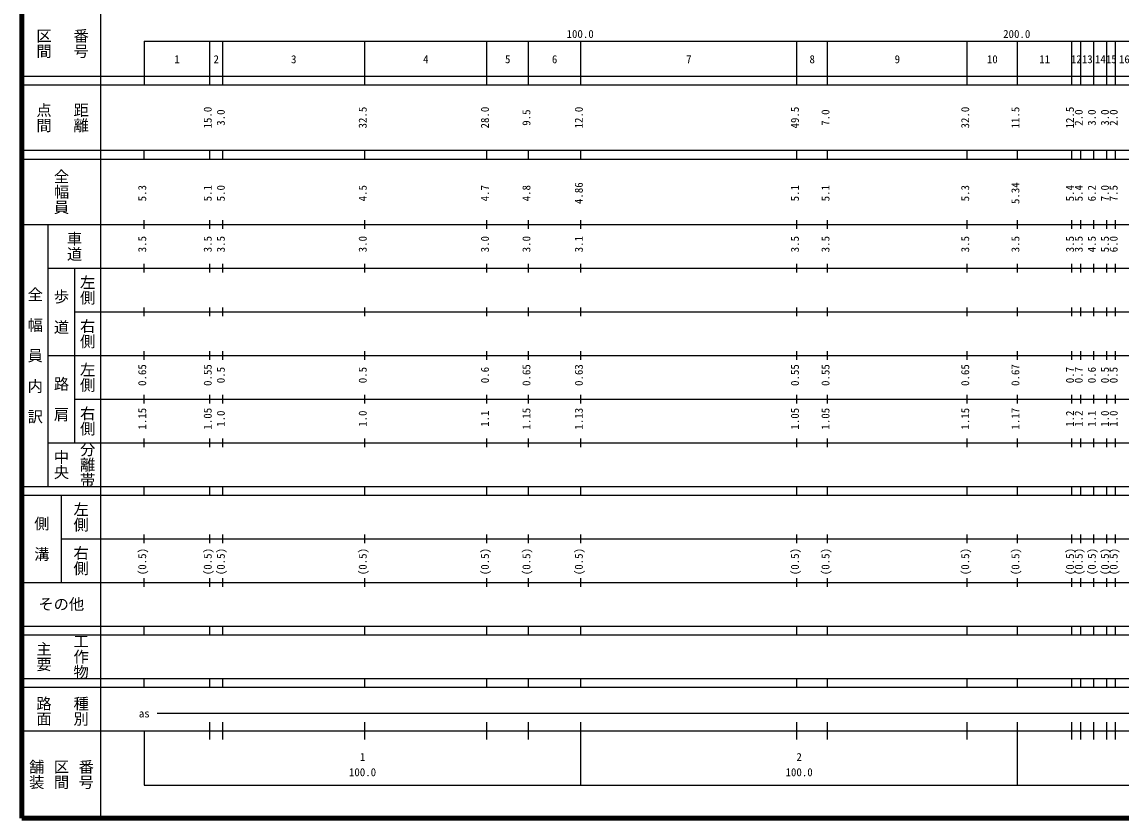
# Model space of a CAD drawing. Units: millimetres on the paper, enlarged 1000 times. Extents: x 40000 to 680000, y 20000 to 380000.
# Drawn here: x 40000 to 291733, y 20000 to 202409 of the extents above; entities that cross this region are included whole.
import ezdxf
from ezdxf.enums import TextEntityAlignment as Align

# ---------------------------------------------------------------- set-up
doc = ezdxf.new("R2010")
doc.units = ezdxf.units.MM
doc.header["$LTSCALE"] = 1000
doc.layers.add('M-TTL', color=2, linetype='Continuous', lineweight=140)
doc.layers.add('M-TTL-BAND', color=7, linetype='Continuous', lineweight=25)
doc.styles.add('@ＭＳ ゴシック', font='')
doc.styles.add('ＭＳ ゴシック', font='')
doc.styles.get('@ＭＳ ゴシック').set_extended_font_data('@MS Gothic')
doc.styles.get('ＭＳ ゴシック').set_extended_font_data('MS Gothic')

msp = doc.modelspace()

# ---------------------------------------------------------------- linework, layer by layer
at = {"layer": 'M-TTL'}
for p, q in [((40000, 380000), (40000, 20000)), ((40000, 20000), (680000, 20000))]:
    msp.add_line(p, q, dxfattribs=at)
at = {"layer": 'M-TTL-BAND'}
for p, q in [((58000, 370000), (58000, 20000)), ((68000, 198000), (579000, 198000)), ((68000, 198000), (68000, 188000)), ((83000, 188000), (83000, 198000)), ((86000, 188000), (86000, 198000)), ((118500, 188000), (118500, 198000)), ((146500, 188000), (146500, 198000)), ((156000, 188000), (156000, 198000)), ((168000, 188000), (168000, 198000)), ((217500, 188000), (217500, 198000)), ((224500, 188000), (224500, 198000)), ((256500, 188000), (256500, 198000)), ((268000, 188000), (268000, 198000)), ((280500, 188000), (280500, 198000)), ((282500, 188000), (282500, 198000)), ((285500, 188000), (285500, 198000)), ((288500, 188000), (288500, 198000)), ((290500, 188000), (290500, 198000)), ((40000, 190000), (579000, 190000)), ((40000, 188000), (579000, 188000)), ((40000, 173000), (579000, 173000)), ((68000, 171000), (68000, 173000)), ((83000, 171000), (83000, 173000)), ((86000, 171000), (86000, 173000)), ((118500, 171000), (118500, 173000)), ((146500, 171000), (146500, 173000)), ((156000, 171000), (156000, 173000)), ((168000, 171000), (168000, 173000)), ((217500, 171000), (217500, 173000)), ((224500, 171000), (224500, 173000)), ((256500, 171000), (256500, 173000)), ((268000, 171000), (268000, 173000)), ((280500, 171000), (280500, 173000)), ((282500, 171000), (282500, 173000)), ((285500, 171000), (285500, 173000)), ((288500, 171000), (288500, 173000)), ((290500, 171000), (290500, 173000)), ((40000, 171000), (579000, 171000)), ((68000, 155000), (68000, 157000)), ((83000, 155000), (83000, 157000)), ((86000, 155000), (86000, 157000)), ((118500, 155000), (118500, 157000)), ((146500, 155000), (146500, 157000)), ((156000, 155000), (156000, 157000)), ((168000, 155000), (168000, 157000)), ((217500, 155000), (217500, 157000)), ((224500, 155000), (224500, 157000)), ((256500, 155000), (256500, 157000)), ((268000, 155000), (268000, 157000)), ((280500, 155000), (280500, 157000)), ((282500, 155000), (282500, 157000)), ((285500, 155000), (285500, 157000)), ((288500, 155000), (288500, 157000)), ((290500, 155000), (290500, 157000)), ((40000, 156000), (579000, 156000)), ((46000, 96000), (46000, 156000)), ((68000, 145000), (68000, 147000)), ((83000, 145000), (83000, 147000)), ((86000, 145000), (86000, 147000)), ((118500, 145000), (118500, 147000)), ((146500, 145000), (146500, 147000)), ((156000, 145000), (156000, 147000)), ((168000, 145000), (168000, 147000)), ((217500, 145000), (217500, 147000)), ((224500, 145000), (224500, 147000)), ((256500, 145000), (256500, 147000)), ((268000, 145000), (268000, 147000)), ((280500, 145000), (280500, 147000)), ((282500, 145000), (282500, 147000)), ((285500, 145000), (285500, 147000)), ((288500, 145000), (288500, 147000)), ((290500, 145000), (290500, 147000)), ((46000, 146000), (579000, 146000)), ((52000, 146000), (52000, 106000)), ((52000, 136000), (579000, 136000)), ((68000, 135000), (68000, 137000)), ((83000, 135000), (83000, 137000)), ((86000, 135000), (86000, 137000)), ((118500, 135000), (118500, 137000)), ((146500, 135000), (146500, 137000)), ((156000, 135000), (156000, 137000)), ((168000, 135000), (168000, 137000)), ((217500, 135000), (217500, 137000)), ((224500, 135000), (224500, 137000)), ((256500, 135000), (256500, 137000)), ((268000, 135000), (268000, 137000)), ((280500, 135000), (280500, 137000)), ((282500, 135000), (282500, 137000)), ((285500, 135000), (285500, 137000)), ((288500, 135000), (288500, 137000)), ((290500, 135000), (290500, 137000)), ((46000, 126000), (579000, 126000)), ((68000, 125000), (68000, 127000)), ((83000, 125000), (83000, 127000)), ((86000, 125000), (86000, 127000)), ((118500, 125000), (118500, 127000)), ((146500, 125000), (146500, 127000)), ((156000, 125000), (156000, 127000)), ((168000, 125000), (168000, 127000)), ((217500, 125000), (217500, 127000)), ((224500, 125000), (224500, 127000)), ((256500, 125000), (256500, 127000)), ((268000, 125000), (268000, 127000)), ((280500, 125000), (280500, 127000)), ((282500, 125000), (282500, 127000)), ((285500, 125000), (285500, 127000)), ((288500, 125000), (288500, 127000)), ((290500, 125000), (290500, 127000)), ((52000, 116000), (579000, 116000)), ((68000, 115000), (68000, 117000)), ((83000, 115000), (83000, 117000)), ((86000, 115000), (86000, 117000)), ((118500, 115000), (118500, 117000)), ((146500, 115000), (146500, 117000)), ((156000, 115000), (156000, 117000)), ((168000, 115000), (168000, 117000)), ((217500, 115000), (217500, 117000)), ((224500, 115000), (224500, 117000)), ((256500, 115000), (256500, 117000)), ((268000, 115000), (268000, 117000)), ((280500, 115000), (280500, 117000)), ((282500, 115000), (282500, 117000)), ((285500, 115000), (285500, 117000)), ((288500, 115000), (288500, 117000)), ((290500, 115000), (290500, 117000)), ((46000, 106000), (579000, 106000)), ((68000, 105000), (68000, 107000)), ((83000, 105000), (83000, 107000)), ((86000, 105000), (86000, 107000)), ((118500, 105000), (118500, 107000)), ((146500, 105000), (146500, 107000)), ((156000, 105000), (156000, 107000)), ((168000, 105000), (168000, 107000)), ((217500, 105000), (217500, 107000)), ((224500, 105000), (224500, 107000)), ((256500, 105000), (256500, 107000)), ((268000, 105000), (268000, 107000)), ((280500, 105000), (280500, 107000)), ((282500, 105000), (282500, 107000)), ((285500, 105000), (285500, 107000)), ((288500, 105000), (288500, 107000)), ((290500, 105000), (290500, 107000)), ((40000, 96000), (579000, 96000)), ((68000, 94000), (68000, 96000)), ((83000, 94000), (83000, 96000)), ((86000, 94000), (86000, 96000)), ((118500, 94000), (118500, 96000)), ((146500, 94000), (146500, 96000)), ((156000, 94000), (156000, 96000)), ((168000, 94000), (168000, 96000)), ((217500, 94000), (217500, 96000)), ((224500, 94000), (224500, 96000)), ((256500, 94000), (256500, 96000)), ((268000, 94000), (268000, 96000)), ((280500, 94000), (280500, 96000)), ((282500, 94000), (282500, 96000)), ((285500, 94000), (285500, 96000)), ((288500, 94000), (288500, 96000)), ((290500, 94000), (290500, 96000)), ((40000, 94000), (579000, 94000)), ((49000, 94000), (49000, 74000)), ((49000, 84000), (579000, 84000)), ((68000, 83000), (68000, 85000)), ((83000, 83000), (83000, 85000)), ((86000, 83000), (86000, 85000)), ((118500, 83000), (118500, 85000)), ((146500, 83000), (146500, 85000)), ((156000, 83000), (156000, 85000)), ((168000, 83000), (168000, 85000)), ((217500, 83000), (217500, 85000)), ((224500, 83000), (224500, 85000)), ((256500, 83000), (256500, 85000)), ((268000, 83000), (268000, 85000)), ((280500, 83000), (280500, 85000)), ((282500, 83000), (282500, 85000)), ((285500, 83000), (285500, 85000)), ((288500, 83000), (288500, 85000)), ((290500, 83000), (290500, 85000)), ((40000, 74000), (579000, 74000)), ((68000, 73000), (68000, 75000)), ((83000, 73000), (83000, 75000)), ((86000, 73000), (86000, 75000)), ((118500, 73000), (118500, 75000)), ((146500, 73000), (146500, 75000)), ((156000, 73000), (156000, 75000)), ((168000, 73000), (168000, 75000)), ((217500, 73000), (217500, 75000)), ((224500, 73000), (224500, 75000)), ((256500, 73000), (256500, 75000)), ((268000, 73000), (268000, 75000)), ((280500, 73000), (280500, 75000)), ((282500, 73000), (282500, 75000)), ((285500, 73000), (285500, 75000)), ((288500, 73000), (288500, 75000)), ((290500, 73000), (290500, 75000)), ((40000, 64000), (579000, 64000)), ((68000, 62000), (68000, 64000)), ((83000, 62000), (83000, 64000)), ((86000, 62000), (86000, 64000)), ((118500, 62000), (118500, 64000)), ((146500, 62000), (146500, 64000)), ((156000, 62000), (156000, 64000)), ((168000, 62000), (168000, 64000)), ((217500, 62000), (217500, 64000)), ((224500, 62000), (224500, 64000)), ((256500, 62000), (256500, 64000)), ((268000, 62000), (268000, 64000)), ((280500, 62000), (280500, 64000)), ((282500, 62000), (282500, 64000)), ((285500, 62000), (285500, 64000)), ((288500, 62000), (288500, 64000)), ((290500, 62000), (290500, 64000)), ((40000, 62000), (579000, 62000)), ((40000, 52000), (579000, 52000)), ((68000, 50000), (68000, 52000)), ((83000, 50000), (83000, 52000)), ((86000, 50000), (86000, 52000)), ((118500, 50000), (118500, 52000)), ((146500, 50000), (146500, 52000)), ((156000, 50000), (156000, 52000)), ((168000, 50000), (168000, 52000)), ((217500, 50000), (217500, 52000)), ((224500, 50000), (224500, 52000)), ((256500, 50000), (256500, 52000)), ((268000, 50000), (268000, 52000)), ((280500, 50000), (280500, 52000)), ((282500, 50000), (282500, 52000)), ((285500, 50000), (285500, 52000)), ((288500, 50000), (288500, 52000)), ((290500, 50000), (290500, 52000)), ((40000, 50000), (579000, 50000)), ((71000, 44000), (425500, 44000)), ((83000, 38000), (83000, 42000)), ((86000, 38000), (86000, 42000)), ((118500, 38000), (118500, 42000)), ((146500, 38000), (146500, 42000)), ((156000, 38000), (156000, 42000)), ((168000, 27500), (168000, 42000)), ((217500, 38000), (217500, 42000)), ((224500, 38000), (224500, 42000)), ((256500, 38000), (256500, 42000)), ((268000, 27500), (268000, 42000)), ((280500, 38000), (280500, 42000)), ((282500, 38000), (282500, 42000)), ((285500, 38000), (285500, 42000)), ((288500, 38000), (288500, 42000)), ((290500, 38000), (290500, 42000)), ((40000, 40000), (579000, 40000)), ((68000, 40000), (68000, 27500)), ((68000, 27500), (579000, 27500))]:
    msp.add_line(p, q, dxfattribs=at)

# ---------------------------------------------------------------- texts
at = {"layer": 'M-TTL-BAND', "style": '@ＭＳ ゴシック'}
for s, p in [('区間', (45000, 197500)), ('番号', (53500, 197500)), ('点間', (45000, 180500)), ('距離', (53500, 180500)), ('全幅員', (49000, 163500)), ('車道', (52000, 151000)), ('左側', (55000, 141000)), ('全\u3000幅\u3000員\u3000内\u3000訳', (43000, 126000)), ('歩\u3000道', (49000, 136000)), ('右側', (55000, 131000)), ('左側', (55000, 121000)), ('路\u3000肩', (49000, 116000)), ('右側', (55000, 111000)), ('分離帯', (55000, 101000)), ('中央', (49000, 101000)), ('左側', (53500, 89000)), ('側\u3000溝', (44500, 84000)), ('右側', (53500, 79000)), ('工作物', (53500, 57000)), ('主要', (45000, 57000)), ('路面', (45000, 44500)), ('種別', (53500, 44500)), ('舗装', (43333, 30000)), ('区間', (49000, 30000)), ('番号', (54667, 30000))]:
    msp.add_text(s, height=2566, rotation=270, dxfattribs=at).set_placement(p, align=Align.MIDDLE_CENTER)
at = {"layer": 'M-TTL-BAND', "style": 'ＭＳ ゴシック'}
for s, p in [('100.0', (167844, 198195)), ('200.0', (267844, 198195)), ('1', (75500, 192405)), ('2', (84500, 192405)), ('3', (102250, 192405)), ('4', (132500, 192405)), ('5', (151250, 192405)), ('6', (162000, 192405)), ('7', (192750, 192405)), ('8', (221000, 192405)), ('9', (240500, 192405)), ('10', (262250, 192405)), ('11', (274250, 192405)), ('12', (281500, 192405)), ('13', (284000, 192405)), ('14', (287000, 192405)), ('15', (289500, 192405)), ('16', (292500, 192405)), ('as', (68000, 42500)), ('1', (118000, 32523)), ('2', (218000, 32523)), ('100.0', (118000, 29033)), ('100.0', (218000, 29033))]:
    msp.add_text(s, height=1833, dxfattribs=at).set_placement(p, align=Align.BOTTOM_CENTER)
for s, p in [('15.0', (84000, 180500)), ('3.0', (87000, 180500)), ('32.5', (119500, 180500)), ('28.0', (147500, 180500)), ('9.5', (157000, 180500)), ('12.0', (169000, 180500)), ('49.5', (218500, 180500)), ('7.0', (225500, 180500)), ('32.0', (257500, 180500)), ('11.5', (269000, 180500)), ('12.5', (281500, 180500)), ('2.0', (283500, 180500)), ('3.0', (286500, 180500)), ('3.0', (289500, 180500)), ('2.0', (291500, 180500)), ('5.3', (69000, 163174)), ('5.1', (84000, 163174)), ('5.0', (87000, 163174)), ('4.5', (119500, 163174)), ('4.7', (147500, 163174)), ('4.8', (157000, 163174)), ('4.86', (169000, 163174)), ('5.1', (218500, 163174)), ('5.1', (225500, 163174)), ('5.3', (257500, 163174)), ('5.34', (269000, 163174)), ('5.4', (281500, 163174)), ('5.4', (283500, 163174)), ('6.2', (286500, 163174)), ('7.0', (289500, 163174)), ('7.5', (291500, 163174)), ('3.5', (69000, 151500)), ('3.5', (84000, 151500)), ('3.5', (87000, 151500)), ('3.0', (119500, 151500)), ('3.0', (147500, 151500)), ('3.0', (157000, 151500)), ('3.1', (169000, 151500)), ('3.5', (218500, 151500)), ('3.5', (225500, 151500)), ('3.5', (257500, 151500)), ('3.5', (269000, 151500)), ('3.5', (281500, 151500)), ('3.5', (283500, 151500)), ('4.5', (286500, 151500)), ('5.5', (289500, 151500)), ('6.0', (291500, 151500)), ('0.65', (69000, 121500)), ('0.55', (84000, 121500)), ('0.65', (157000, 121500)), ('0.63', (169000, 121500)), ('0.55', (218500, 121500)), ('0.55', (225500, 121500)), ('0.65', (257500, 121500)), ('0.67', (269000, 121500)), ('0.5', (87000, 121500)), ('0.5', (119500, 121500)), ('0.6', (147500, 121500)), ('0.7', (281500, 121500)), ('0.7', (283500, 121500)), ('0.6', (286500, 121500)), ('0.5', (289500, 121500)), ('0.5', (291500, 121500)), ('1.15', (69000, 111500)), ('1.05', (84000, 111500)), ('1.15', (157000, 111500)), ('1.13', (169000, 111500)), ('1.05', (218500, 111500)), ('1.05', (225500, 111500)), ('1.15', (257500, 111500)), ('1.17', (269000, 111500)), ('1.0', (87000, 111500)), ('1.0', (119500, 111500)), ('1.1', (147500, 111500)), ('1.2', (281500, 111500)), ('1.2', (283500, 111500)), ('1.1', (286500, 111500)), ('1.0', (289500, 111500)), ('1.0', (291500, 111500)), ('(0.5)', (69000, 78764)), ('(0.5)', (84000, 78764)), ('(0.5)', (87000, 78764)), ('(0.5)', (119500, 78764)), ('(0.5)', (147500, 78764)), ('(0.5)', (157000, 78764)), ('(0.5)', (169000, 78764)), ('(0.5)', (218500, 78764)), ('(0.5)', (225500, 78764)), ('(0.5)', (257500, 78764)), ('(0.5)', (269000, 78764)), ('(0.5)', (281500, 78764)), ('(0.5)', (283500, 78764)), ('(0.5)', (286500, 78764)), ('(0.5)', (289500, 78764)), ('(0.5)', (291500, 78764))]:
    msp.add_text(s, height=1833, rotation=90, dxfattribs=at).set_placement(p, align=Align.BOTTOM_CENTER)
msp.add_text('その他', height=2566, dxfattribs=at).set_placement((49000, 69000), align=Align.MIDDLE_CENTER)

doc.saveas('drawing.dxf')
